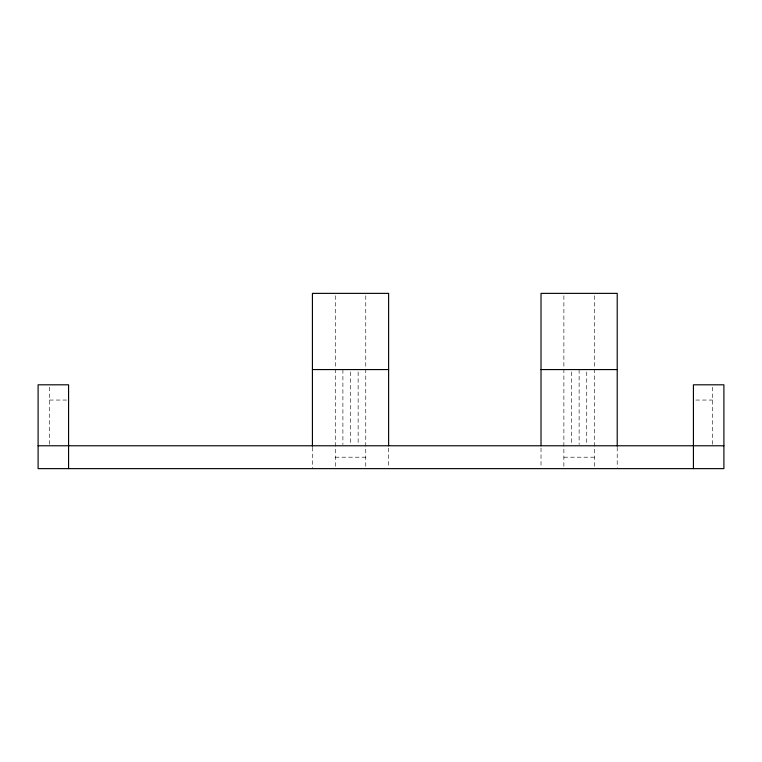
<?xml version="1.0" encoding="UTF-8"?>
<svg xmlns="http://www.w3.org/2000/svg" width="762" height="762" viewBox="0 0 762 762"><rect width="100%" height="100%" fill="white"/><g stroke="black" fill="none" stroke-linecap="round" stroke-linejoin="round"><path stroke-width="0.57" stroke-dasharray="3.81 2.86" d="M49.53 400.05L68.58 400.05M695.801 400.05L712.47 400.05M335.28 457.2L365.76 457.2M563.88 457.2L594.36 457.2M712.47 387.153L712.47 444.598M617.22 447.313L617.22 467.487M594.36 295.742L594.36 468.63M586.74 371.951L586.74 444.579M579.12 369.57L579.12 444.579M571.5 371.951L571.5 444.579M563.88 295.742L563.88 466.344M541.02 448.056L541.02 466.344M388.62 448.056L388.62 466.344M365.76 295.742L365.76 468.63M358.14 371.951L358.14 444.579M350.52 371.951L350.52 444.579M342.9 369.57L342.9 444.579M335.28 295.742L335.28 466.344M312.42 447.313L312.42 468.63M49.53 387.153L49.53 444.598"/><path stroke-width="1.14" d="M312.42 369.57L388.62 369.57M541.02 369.57L617.22 369.57M38.1 445.77L723.9 445.77M693.42 468.63L693.42 384.81L723.9 384.81L723.9 468.63L38.1 468.63L38.1 384.81L68.58 384.81L68.58 468.63M617.22 446.132L617.22 293.37L541.02 293.37L541.02 445.77M388.62 445.77L388.62 293.37L312.42 293.37L312.42 446.132"/></g></svg>
